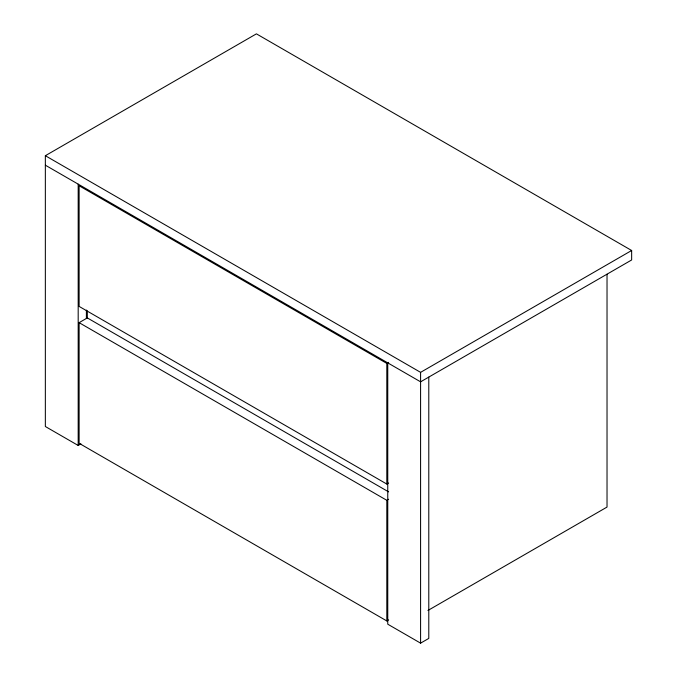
<?xml version="1.0" encoding="UTF-8"?>
<svg xmlns="http://www.w3.org/2000/svg" width="677" height="677" viewBox="0 0 677 677"><rect width="100%" height="100%" fill="white"/><g stroke="black" fill="none" stroke-linecap="round" stroke-linejoin="round"><path stroke-width="1.02" d="M80.918 443.884L78.185 445.466L45.351 426.51L45.351 155.71L256.414 33.85L631.649 250.49L631.649 259.968L420.586 381.828L45.351 165.188M388.632 619.895L386.812 620.944L79.124 443.3L79.124 322.658L87.325 317.919L388.606 491.866M388.632 482.997L386.812 484.055L79.124 306.41L79.124 185.769L386.812 363.414L388.632 362.356M45.351 155.71L420.586 372.35L631.649 250.49M79.124 322.658L386.812 500.303L388.632 499.245M427.923 610.476L607.024 507.073L607.024 274.202M387.752 362.872L387.752 624.194L420.586 643.15L428.786 638.411L428.786 377.089M420.586 372.35L420.586 643.15M386.812 363.414L386.812 484.055M386.812 500.303L386.812 620.944M87.325 310.819L87.325 318.19M86.394 310.066L86.394 318.495M78.185 184.144L78.185 445.466"/></g></svg>
